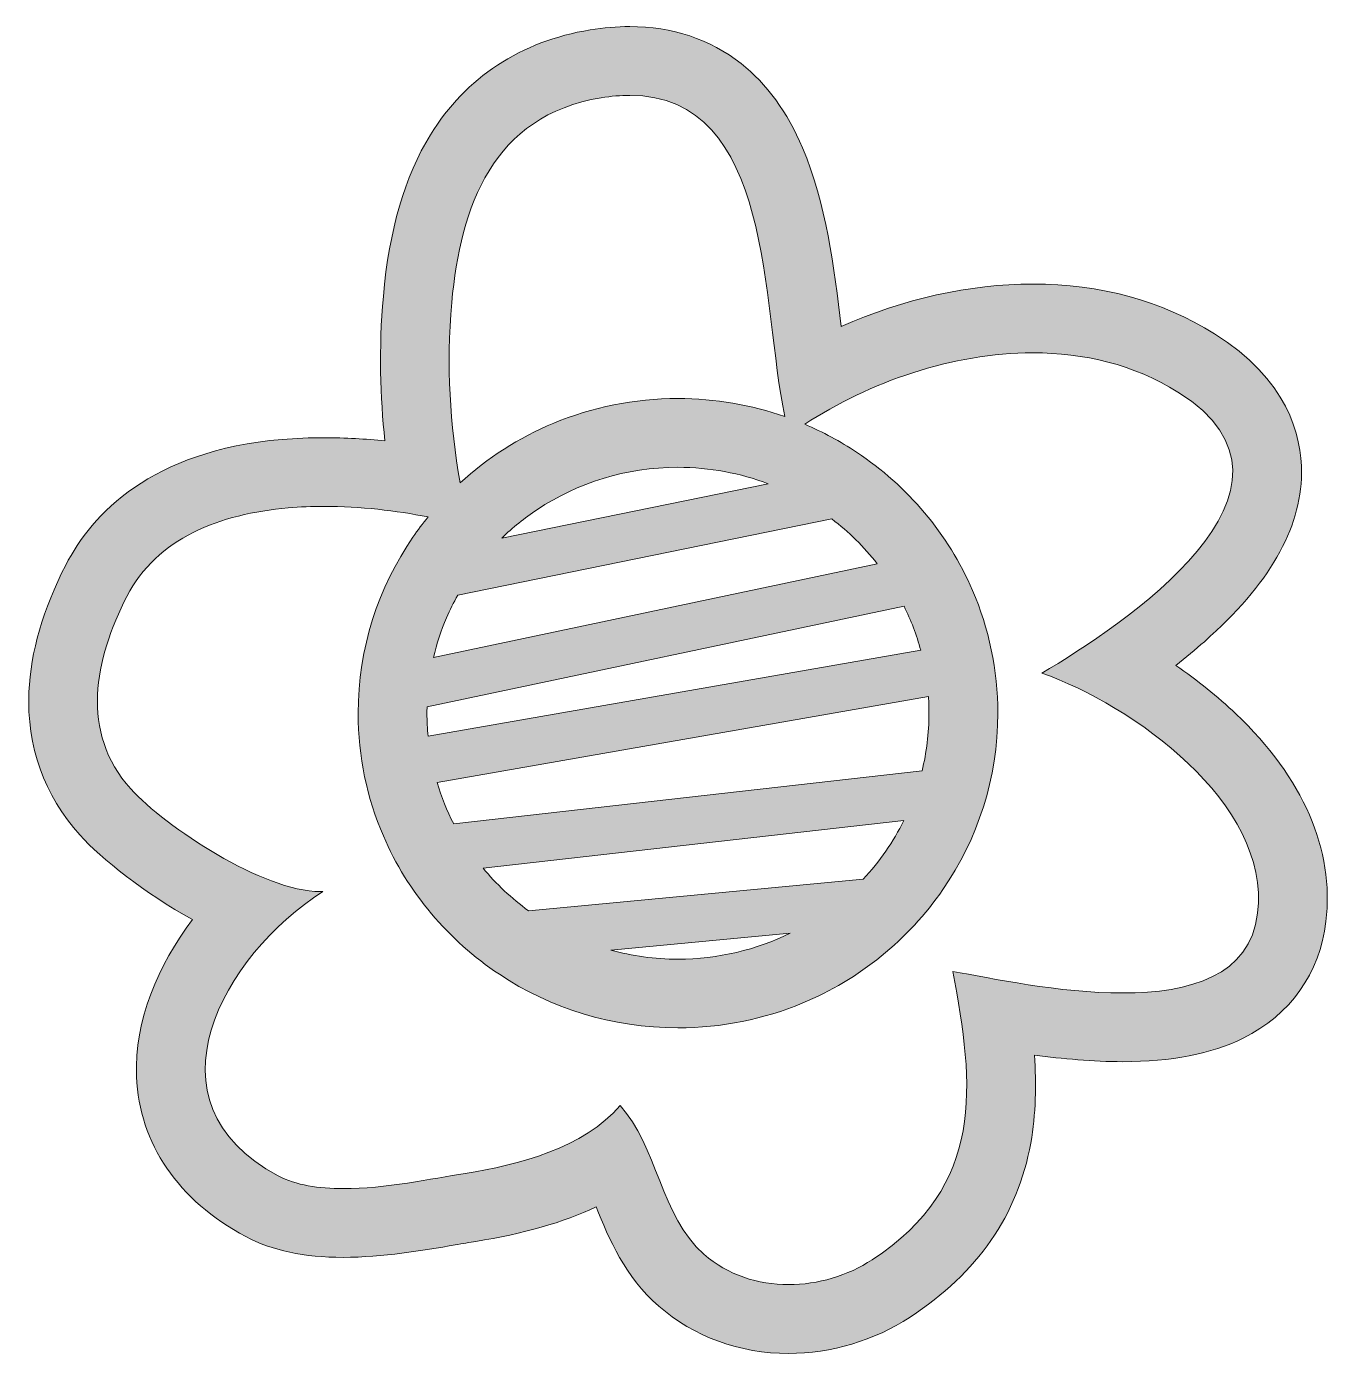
# Model space of a CAD drawing. Header units: inches. Extents: x 0 to 100, y 0 to 102.
import ezdxf

# ---------------------------------------------------------------- set-up
doc = ezdxf.new("R2010")
doc.units = ezdxf.units.IN
doc.header["$MEASUREMENT"] = 0
doc.layers.add('Layer 1', color=7, linetype='Continuous')

msp = doc.modelspace()

# ---------------------------------------------------------------- hatches: boundary and pattern name
at = {"layer": 'Layer 1', "true_color": 0xbdd63c}
h = msp.add_hatch(color=63, dxfattribs=at)
h.dxf.hatch_style = 2
edge = h.paths.add_edge_path()
edge.add_spline(control_points=[(92.41, 48.98), (91.03, 50.3), (89.47, 51.54), (87.82, 52.68), (88.59, 53.28), (89.32, 53.89), (90, 54.5), (94.96, 58.88), (97.39, 63.1), (97.44, 67.39), (97.47, 70.34), (96.34, 74.59), (90.77, 78.07), (86.73, 80.6), (82.05, 81.88), (76.87, 81.88), (72.03, 81.88), (66.95, 80.74), (62.2, 78.63), (61.66, 83.09), (61.04, 88.1), (59.24, 92.31), (58.08, 95.04), (56.49, 97.21), (54.54, 98.76), (52.15, 100.64), (49.28, 101.6), (46.01, 101.6), (45.04, 101.6), (44.02, 101.51), (42.98, 101.34), (37.69, 100.48), (33.46, 97.7), (30.76, 93.32), (28.78, 90.1), (27.6, 86.05), (27.15, 80.94), (26.79, 76.89), (26.91, 73.24), (27.27, 69.87), (25.81, 70.02), (24.25, 70.12), (22.61, 70.12), (21.52, 70.12), (20.44, 70.07), (19.4, 69.99), (9.34, 69.11), (4.84, 64.27), (2.84, 60.37), (1.1, 56.97), (0.15, 53.7), (0.02, 50.66), (-0.16, 46.51), (1.19, 42.72), (3.92, 39.7), (5.58, 37.86), (8.87, 35.25), (12.55, 33.22), (9.89, 29.71), (8.09, 25.52), (8.26, 21.2), (8.47, 16.07), (11.43, 11.72), (16.62, 8.95), (18.64, 7.88), (21.08, 7.36), (24.08, 7.36), (27.1, 7.36), (30.18, 7.89), (32.65, 8.31), (33.22, 8.41), (33.75, 8.5), (34.23, 8.58), (37.85, 9.15), (40.91, 10.03), (43.44, 11.23), (44.41, 8.78), (45.67, 5.87), (48.23, 3.63), (50.9, 1.29), (54.43, 0), (58.17, 0), (61.44, 0), (64.74, 0.99), (67.47, 2.78), (72.68, 6.2), (75.7, 10.56), (76.71, 16.11), (77.11, 18.35), (77.15, 20.61), (76.99, 22.85), (79.14, 22.56), (81.47, 22.34), (83.74, 22.34), (87.5, 22.34), (90.52, 22.93), (92.97, 24.14), (96.58, 25.93), (98.83, 29.1), (99.31, 33.08), (99.96, 38.56), (97.57, 44.06), (92.41, 48.98)], knot_values=[0, 0, 0, 0, 1, 1, 1, 2, 2, 2, 3, 3, 3, 4, 4, 4, 5, 5, 5, 6, 6, 6, 7, 7, 7, 8, 8, 8, 9, 9, 9, 10, 10, 10, 11, 11, 11, 12, 12, 12, 13, 13, 13, 14, 14, 14, 15, 15, 15, 16, 16, 16, 17, 17, 17, 18, 18, 18, 19, 19, 19, 20, 20, 20, 21, 21, 21, 22, 22, 22, 23, 23, 23, 24, 24, 24, 25, 25, 25, 26, 26, 26, 27, 27, 27, 28, 28, 28, 29, 29, 29, 30, 30, 30, 31, 31, 31, 32, 32, 32, 33, 33, 33, 34, 34, 34, 34], degree=3, periodic=1)
edge = h.paths.add_edge_path()
edge.add_spline(control_points=[(32.39, 80.47), (33.04, 87.83), (35.54, 94.79), (43.83, 96.15), (44.6, 96.27), (45.33, 96.33), (46.01, 96.33), (57.05, 96.33), (56.09, 80.3), (57.88, 71.74), (55.32, 72.63), (52.57, 73.12), (49.7, 73.12), (46.34, 73.12), (43.12, 72.44), (40.19, 71.23), (37.53, 70.12), (35.11, 68.56), (33.02, 66.65), (32.27, 71.22), (31.95, 75.53), (32.39, 80.47)], knot_values=[0, 0, 0, 0, 1, 1, 1, 2, 2, 2, 3, 3, 3, 4, 4, 4, 5, 5, 5, 6, 6, 6, 7, 7, 7, 7], degree=3, periodic=1)
edge = h.paths.add_edge_path()
edge.add_spline(control_points=[(56.62, 66.59), (56.62, 66.59), (36.21, 62.43), (36.21, 62.43), (37.05, 63.24), (37.96, 63.97), (38.94, 64.62), (42.01, 66.66), (45.71, 67.85), (49.7, 67.85), (52.15, 67.85), (54.48, 67.4), (56.62, 66.59)], knot_values=[0, 0, 0, 0, 1, 1, 1, 2, 2, 2, 3, 3, 3, 4, 4, 4, 4], degree=3, periodic=1)
edge = h.paths.add_edge_path()
edge.add_spline(control_points=[(31.99, 56.33), (32.24, 56.93), (32.53, 57.5), (32.85, 58.06), (32.85, 58.06), (61.48, 63.9), (61.48, 63.9), (62.78, 62.91), (63.95, 61.76), (64.96, 60.47), (64.96, 60.47), (30.99, 53.29), (30.99, 53.29), (31.24, 54.34), (31.57, 55.36), (31.99, 56.33)], knot_values=[0, 0, 0, 0, 1, 1, 1, 2, 2, 2, 3, 3, 3, 4, 4, 4, 5, 5, 5, 5], degree=3, periodic=1)
edge = h.paths.add_edge_path()
edge.add_spline(control_points=[(67.01, 57.22), (67.54, 56.15), (67.97, 55.02), (68.29, 53.84), (68.29, 53.84), (30.57, 47.26), (30.57, 47.26), (30.52, 47.84), (30.49, 48.43), (30.49, 49.02), (30.49, 49.18), (30.49, 49.34), (30.5, 49.5), (30.5, 49.5), (67.01, 57.22), (67.01, 57.22)], knot_values=[0, 0, 0, 0, 1, 1, 1, 2, 2, 2, 3, 3, 3, 4, 4, 4, 5, 5, 5, 5], degree=3, periodic=1)
edge = h.paths.add_edge_path()
edge.add_spline(control_points=[(38.25, 33.9), (36.96, 34.85), (35.79, 35.94), (34.78, 37.17), (34.78, 37.17), (67, 40.82), (67, 40.82), (66.19, 39.17), (65.14, 37.66), (63.89, 36.32), (63.89, 36.32), (38.25, 33.9), (38.25, 33.9)], knot_values=[0, 0, 0, 0, 1, 1, 1, 2, 2, 2, 3, 3, 3, 4, 4, 4, 4], degree=3, periodic=1)
edge = h.paths.add_edge_path()
edge.add_spline(control_points=[(58.29, 32.17), (55.71, 30.91), (52.8, 30.19), (49.7, 30.19), (47.92, 30.19), (46.19, 30.44), (44.56, 30.88), (44.56, 30.88), (58.29, 32.17), (58.29, 32.17)], knot_values=[0, 0, 0, 0, 1, 1, 1, 2, 2, 2, 3, 3, 3, 3], degree=3, periodic=1)
edge = h.paths.add_edge_path()
edge.add_spline(control_points=[(32.54, 40.54), (32.02, 41.55), (31.59, 42.62), (31.26, 43.72), (31.26, 43.72), (68.88, 50.29), (68.88, 50.29), (68.91, 49.87), (68.92, 49.45), (68.92, 49.02), (68.92, 47.49), (68.73, 46.02), (68.39, 44.6), (68.39, 44.6), (32.54, 40.54), (32.54, 40.54)], knot_values=[0, 0, 0, 0, 1, 1, 1, 2, 2, 2, 3, 3, 3, 4, 4, 4, 5, 5, 5, 5], degree=3, periodic=1)
edge = h.paths.add_edge_path()
edge.add_spline(control_points=[(94.08, 33.7), (93.51, 28.91), (88.89, 27.6), (83.74, 27.6), (78.93, 27.6), (73.64, 28.74), (70.74, 29.25), (72.42, 20.48), (73.21, 12.84), (64.58, 7.18), (62.71, 5.95), (60.43, 5.27), (58.17, 5.27), (55.84, 5.27), (53.53, 5.99), (51.69, 7.6), (48.38, 10.5), (48.12, 15.89), (45.27, 18.99), (42.54, 15.74), (37.44, 14.42), (33.41, 13.78), (30.87, 13.38), (27.3, 12.62), (24.08, 12.62), (22.21, 12.62), (20.46, 12.88), (19.1, 13.6), (8.54, 19.22), (14.85, 30.48), (22.53, 35.37), (22.46, 35.37), (22.38, 35.37), (22.31, 35.37), (17.96, 35.37), (10.48, 40.29), (7.82, 43.23), (3.89, 47.58), (5.06, 53.17), (7.52, 57.97), (9.81, 62.44), (14.66, 64.29), (19.86, 64.74), (20.77, 64.82), (21.69, 64.86), (22.61, 64.86), (25.38, 64.86), (28.14, 64.53), (30.57, 64.05), (30.17, 63.55), (29.78, 63.04), (29.42, 62.51), (26.77, 58.67), (25.22, 54.01), (25.22, 49.02), (25.22, 45.7), (25.91, 42.51), (27.15, 39.63), (29.02, 35.29), (32.13, 31.62), (36.03, 29.03), (39.94, 26.44), (44.65, 24.93), (49.7, 24.93), (53.07, 24.93), (56.29, 25.6), (59.22, 26.82), (63.61, 28.64), (67.35, 31.69), (69.99, 35.53), (72.64, 39.37), (74.19, 44.03), (74.19, 49.02), (74.19, 52.35), (73.5, 55.53), (72.26, 58.42), (70.39, 62.75), (67.28, 66.42), (63.38, 69.01), (62.13, 69.84), (60.8, 70.55), (59.41, 71.15), (64.38, 74.38), (70.71, 76.62), (76.87, 76.62), (80.77, 76.62), (84.6, 75.72), (87.98, 73.61), (99.77, 66.22), (83.57, 55.66), (77.56, 52.09), (84.42, 49.69), (95.09, 42.17), (94.08, 33.7)], knot_values=[0, 0, 0, 0, 1, 1, 1, 2, 2, 2, 3, 3, 3, 4, 4, 4, 5, 5, 5, 6, 6, 6, 7, 7, 7, 8, 8, 8, 9, 9, 9, 10, 10, 10, 11, 11, 11, 12, 12, 12, 13, 13, 13, 14, 14, 14, 15, 15, 15, 16, 16, 16, 17, 17, 17, 18, 18, 18, 19, 19, 19, 20, 20, 20, 21, 21, 21, 22, 22, 22, 23, 23, 23, 24, 24, 24, 25, 25, 25, 26, 26, 26, 27, 27, 27, 28, 28, 28, 29, 29, 29, 30, 30, 30, 31, 31, 31, 31], degree=3, periodic=1)

# ---------------------------------------------------------------- linework, layer by layer
at = {"layer": 'Layer 1', "lineweight": 0}
for points, knots in [([(92.41, 48.98), (91.03, 50.3), (89.47, 51.54), (87.82, 52.68), (88.59, 53.28), (89.32, 53.89), (90, 54.5), (94.96, 58.88), (97.39, 63.1), (97.44, 67.39), (97.47, 70.34), (96.34, 74.59), (90.77, 78.07), (86.73, 80.6), (82.05, 81.88), (76.87, 81.88), (72.03, 81.88), (66.95, 80.74), (62.2, 78.63), (61.66, 83.09), (61.04, 88.1), (59.24, 92.31), (58.08, 95.04), (56.49, 97.21), (54.54, 98.76), (52.15, 100.64), (49.28, 101.6), (46.01, 101.6), (45.04, 101.6), (44.02, 101.51), (42.98, 101.34), (37.69, 100.48), (33.46, 97.7), (30.76, 93.32), (28.78, 90.1), (27.6, 86.05), (27.15, 80.94), (26.79, 76.89), (26.91, 73.24), (27.27, 69.87), (25.81, 70.02), (24.25, 70.12), (22.61, 70.12), (21.52, 70.12), (20.44, 70.07), (19.4, 69.99), (9.34, 69.11), (4.84, 64.27), (2.84, 60.37), (1.1, 56.97), (0.15, 53.7), (0.02, 50.66), (-0.16, 46.51), (1.19, 42.72), (3.92, 39.7), (5.58, 37.86), (8.87, 35.25), (12.55, 33.22), (9.89, 29.71), (8.09, 25.52), (8.26, 21.2), (8.47, 16.07), (11.43, 11.72), (16.62, 8.95), (18.64, 7.88), (21.08, 7.36), (24.08, 7.36), (27.1, 7.36), (30.18, 7.89), (32.65, 8.31), (33.22, 8.41), (33.75, 8.5), (34.23, 8.58), (37.85, 9.15), (40.91, 10.03), (43.44, 11.23), (44.41, 8.78), (45.67, 5.87), (48.23, 3.63), (50.9, 1.29), (54.43, 0), (58.17, 0), (61.44, 0), (64.74, 0.99), (67.47, 2.78), (72.68, 6.2), (75.7, 10.56), (76.71, 16.11), (77.11, 18.35), (77.15, 20.61), (76.99, 22.85), (79.14, 22.56), (81.47, 22.34), (83.74, 22.34), (87.5, 22.34), (90.52, 22.93), (92.97, 24.14), (96.58, 25.93), (98.83, 29.1), (99.31, 33.08), (99.96, 38.56), (97.57, 44.06), (92.41, 48.98)], [0, 0, 0, 0, 1, 1, 1, 2, 2, 2, 3, 3, 3, 4, 4, 4, 5, 5, 5, 6, 6, 6, 7, 7, 7, 8, 8, 8, 9, 9, 9, 10, 10, 10, 11, 11, 11, 12, 12, 12, 13, 13, 13, 14, 14, 14, 15, 15, 15, 16, 16, 16, 17, 17, 17, 18, 18, 18, 19, 19, 19, 20, 20, 20, 21, 21, 21, 22, 22, 22, 23, 23, 23, 24, 24, 24, 25, 25, 25, 26, 26, 26, 27, 27, 27, 28, 28, 28, 29, 29, 29, 30, 30, 30, 31, 31, 31, 32, 32, 32, 33, 33, 33, 34, 34, 34, 34]), ([(32.39, 80.47), (33.04, 87.83), (35.54, 94.79), (43.83, 96.15), (44.6, 96.27), (45.33, 96.33), (46.01, 96.33), (57.05, 96.33), (56.09, 80.3), (57.88, 71.74), (55.32, 72.63), (52.57, 73.12), (49.7, 73.12), (46.34, 73.12), (43.12, 72.44), (40.19, 71.23), (37.53, 70.12), (35.11, 68.56), (33.02, 66.65), (32.27, 71.22), (31.95, 75.53), (32.39, 80.47)], [0, 0, 0, 0, 1, 1, 1, 2, 2, 2, 3, 3, 3, 4, 4, 4, 5, 5, 5, 6, 6, 6, 7, 7, 7, 7]), ([(94.08, 33.7), (93.51, 28.91), (88.89, 27.6), (83.74, 27.6), (78.93, 27.6), (73.64, 28.74), (70.74, 29.25), (72.42, 20.48), (73.21, 12.84), (64.58, 7.18), (62.71, 5.95), (60.43, 5.27), (58.17, 5.27), (55.84, 5.27), (53.53, 5.99), (51.69, 7.6), (48.38, 10.5), (48.12, 15.89), (45.27, 18.99), (42.54, 15.74), (37.44, 14.42), (33.41, 13.78), (30.87, 13.38), (27.3, 12.62), (24.08, 12.62), (22.21, 12.62), (20.46, 12.88), (19.1, 13.6), (8.54, 19.22), (14.85, 30.48), (22.53, 35.37), (22.46, 35.37), (22.38, 35.37), (22.31, 35.37), (17.96, 35.37), (10.48, 40.29), (7.82, 43.23), (3.89, 47.58), (5.06, 53.17), (7.52, 57.97), (9.81, 62.44), (14.66, 64.29), (19.86, 64.74), (20.77, 64.82), (21.69, 64.86), (22.61, 64.86), (25.38, 64.86), (28.14, 64.53), (30.57, 64.05), (30.17, 63.55), (29.78, 63.04), (29.42, 62.51), (26.77, 58.67), (25.22, 54.01), (25.22, 49.02), (25.22, 45.7), (25.91, 42.51), (27.15, 39.63), (29.02, 35.29), (32.13, 31.62), (36.03, 29.03), (39.94, 26.44), (44.65, 24.93), (49.7, 24.93), (53.07, 24.93), (56.29, 25.6), (59.22, 26.82), (63.61, 28.64), (67.35, 31.69), (69.99, 35.53), (72.64, 39.37), (74.19, 44.03), (74.19, 49.02), (74.19, 52.35), (73.5, 55.53), (72.26, 58.42), (70.39, 62.75), (67.28, 66.42), (63.38, 69.01), (62.13, 69.84), (60.8, 70.55), (59.41, 71.15), (64.38, 74.38), (70.71, 76.62), (76.87, 76.62), (80.77, 76.62), (84.6, 75.72), (87.98, 73.61), (99.77, 66.22), (83.57, 55.66), (77.56, 52.09), (84.42, 49.69), (95.09, 42.17), (94.08, 33.7)], [0, 0, 0, 0, 1, 1, 1, 2, 2, 2, 3, 3, 3, 4, 4, 4, 5, 5, 5, 6, 6, 6, 7, 7, 7, 8, 8, 8, 9, 9, 9, 10, 10, 10, 11, 11, 11, 12, 12, 12, 13, 13, 13, 14, 14, 14, 15, 15, 15, 16, 16, 16, 17, 17, 17, 18, 18, 18, 19, 19, 19, 20, 20, 20, 21, 21, 21, 22, 22, 22, 23, 23, 23, 24, 24, 24, 25, 25, 25, 26, 26, 26, 27, 27, 27, 28, 28, 28, 29, 29, 29, 30, 30, 30, 31, 31, 31, 31]), ([(56.62, 66.59), (56.62, 66.59), (36.21, 62.43), (36.21, 62.43), (37.05, 63.24), (37.96, 63.97), (38.94, 64.62), (42.01, 66.66), (45.71, 67.85), (49.7, 67.85), (52.15, 67.85), (54.48, 67.4), (56.62, 66.59)], [0, 0, 0, 0, 1, 1, 1, 2, 2, 2, 3, 3, 3, 4, 4, 4, 4]), ([(31.99, 56.33), (32.24, 56.93), (32.53, 57.5), (32.85, 58.06), (32.85, 58.06), (61.48, 63.9), (61.48, 63.9), (62.78, 62.91), (63.95, 61.76), (64.96, 60.47), (64.96, 60.47), (30.99, 53.29), (30.99, 53.29), (31.24, 54.34), (31.57, 55.36), (31.99, 56.33)], [0, 0, 0, 0, 1, 1, 1, 2, 2, 2, 3, 3, 3, 4, 4, 4, 5, 5, 5, 5]), ([(67.01, 57.22), (67.54, 56.15), (67.97, 55.02), (68.29, 53.84), (68.29, 53.84), (30.57, 47.26), (30.57, 47.26), (30.52, 47.84), (30.49, 48.43), (30.49, 49.02), (30.49, 49.18), (30.49, 49.34), (30.5, 49.5), (30.5, 49.5), (67.01, 57.22), (67.01, 57.22)], [0, 0, 0, 0, 1, 1, 1, 2, 2, 2, 3, 3, 3, 4, 4, 4, 5, 5, 5, 5]), ([(32.54, 40.54), (32.02, 41.55), (31.59, 42.62), (31.26, 43.72), (31.26, 43.72), (68.88, 50.29), (68.88, 50.29), (68.91, 49.87), (68.92, 49.45), (68.92, 49.02), (68.92, 47.49), (68.73, 46.02), (68.39, 44.6), (68.39, 44.6), (32.54, 40.54), (32.54, 40.54)], [0, 0, 0, 0, 1, 1, 1, 2, 2, 2, 3, 3, 3, 4, 4, 4, 5, 5, 5, 5]), ([(38.25, 33.9), (36.96, 34.85), (35.79, 35.94), (34.78, 37.17), (34.78, 37.17), (67, 40.82), (67, 40.82), (66.19, 39.17), (65.14, 37.66), (63.89, 36.32), (63.89, 36.32), (38.25, 33.9), (38.25, 33.9)], [0, 0, 0, 0, 1, 1, 1, 2, 2, 2, 3, 3, 3, 4, 4, 4, 4]), ([(58.29, 32.17), (55.71, 30.91), (52.8, 30.19), (49.7, 30.19), (47.92, 30.19), (46.19, 30.44), (44.56, 30.88), (44.56, 30.88), (58.29, 32.17), (58.29, 32.17)], [0, 0, 0, 0, 1, 1, 1, 2, 2, 2, 3, 3, 3, 3])]:
    msp.add_open_spline(points, degree=3, knots=knots, dxfattribs=at)

doc.saveas('drawing.dxf')
